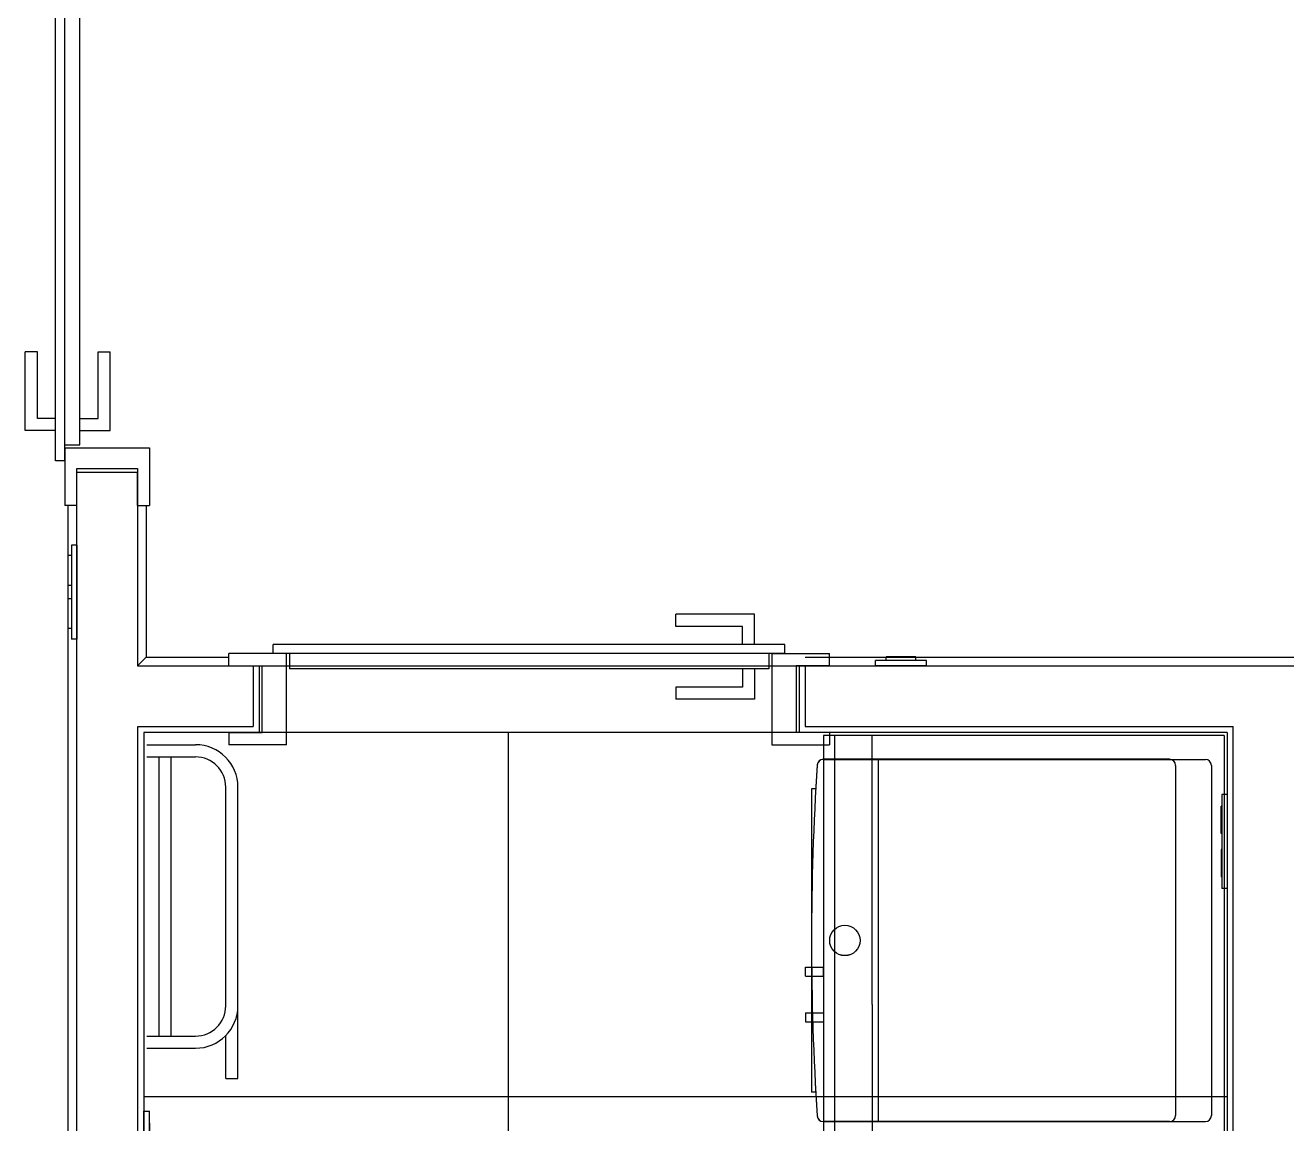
# Model space of a CAD drawing. Header units: millimetres. Extents: x 863 to 5283, y 810 to 2397.
# Drawn here: x 2917.2 to 3125, y 1409.4 to 1590.4 of the extents above; entities that cross this region are included whole.
import ezdxf

# ---------------------------------------------------------------- set-up
doc = ezdxf.new("R2010")
doc.units = ezdxf.units.MM
for name, color, linetype in [('Drzwi', 34, 'Continuous'), ('Elektryka - obudowy', 253, 'Continuous'), ('Grzejniki', 12, 'Continuous'), ('Listwy', 9, 'Continuous'), ('Meble', 42, 'Continuous'), ('Płytki', 254, 'Continuous'), ('Urządzenia', 183, 'Continuous'), ('Ściany', 7, 'Continuous')]:
    doc.layers.add(name, color=color, linetype=linetype)

# ---------------------------------------------------------------- blocks, each defined once
blk = doc.blocks.new('Z$W@#12287')
for p, q in [((0, 55), (8, 55)), ((0, 53), (8, 53)), ((2, 7), (2, 53)), ((4, 7), (4, 53)), ((13, 12), (13, 48)), ((15, 0), (15, 48)), ((0, 7), (8, 7)), ((13, 0), (13, 7.1)), ((0, 5), (8, 5)), ((13, 0), (15, 0))]:
    blk.add_line(p, q)
for centre, radius, start, end in [((8, 48), 7, 0, 90), ((8, 48), 5, 0, 90), ((8, 12), 5, 270, 0), ((8, 12), 7, 270, 0)]:
    blk.add_arc(centre, radius, start, end)
blk = doc.blocks.new('Z$W@#9576')
for p, q in [((0, 69), (0, 4.8)), ((0, 69), (85.3, 69)), ((85.3, 69), (85.3, 4.8)), ((0, 4.8), (85.3, 4.8)), ((0, 4.8), (0, 3)), ((85.3, 4.8), (85.3, 3)), ((0, 3), (42.65, 3)), ((38.15, 0), (38.15, 3)), ((39.65, 3), (38.15, 3)), ((39.65, 0), (39.65, 3)), ((42.65, 3), (85.3, 3)), ((45.65, 0), (45.65, 3)), ((45.65, 3), (47.15, 3)), ((47.15, 0), (47.15, 3)), ((67.8, 3), (67.8, 2.5)), ((67.8, 3), (68.8, 3)), ((68.8, 3), (68.8, 2.5)), ((82.8, 3), (81.8, 3)), ((81.8, 3), (81.8, 2.5)), ((82.8, 3), (82.8, 2.5)), ((39.65, 0), (38.15, 0)), ((45.65, 0), (47.15, 0)), ((70.3, 1), (80.3, 1)), ((70.3, 0), (80.3, 0))]:
    blk.add_line(p, q)
for centre, radius, start, end in [((70.3, 2.5), 2.5, 180, 270), ((70.3, 2.5), 1.5, 180, 270), ((80.3, 2.5), 1.5, 270, 0), ((80.3, 2.5), 2.5, 270, 0)]:
    blk.add_arc(centre, radius, start, end)
blk = doc.blocks.new('Z$W@#16244')
for p, q in [((0, 1.5), (0, 0.6)), ((0, 1.5), (15.5, 1.5)), ((0, 0.6), (15.5, 0.6)), ((1.75, 0.6), (1.75, 0)), ((1.75, 0), (6.65, 0)), ((6.65, 0.6), (6.65, 0)), ((8.85, 0.6), (8.85, 0)), ((8.85, 0), (13.75, 0)), ((13.75, 0.6), (13.75, 0)), ((15.5, 1.5), (15.5, 0.6))]:
    blk.add_line(p, q)
blk = doc.blocks.new('Z$W@#10987')
for p, q in [((0, 1.5), (0, 0.6)), ((0, 1.5), (15.5, 1.5)), ((0, 0.6), (15.5, 0.6)), ((1.75, 0.6), (1.75, 0)), ((1.75, 0), (6.65, 0)), ((6.65, 0.6), (6.65, 0)), ((9.05, 0.6), (9.05, 0.5)), ((9.05, 0.5), (13.55, 0.5)), ((13.55, 0.6), (13.55, 0.5)), ((15.5, 1.5), (15.5, 0.6))]:
    blk.add_line(p, q)
blk = doc.blocks.new('Z$W@#30383')
for p, q in [((0, 1), (0, 0.1)), ((0, 1), (15.5, 1)), ((0, 0.1), (15.5, 0.1)), ((1.95, 0.1), (1.95, 0)), ((6.45, 0), (1.95, 0)), ((6.45, 0.1), (6.45, 0)), ((9.05, 0.1), (9.05, 0)), ((9.05, 0), (13.55, 0)), ((13.55, 0.1), (13.55, 0)), ((15.5, 1), (15.5, 0.1))]:
    blk.add_line(p, q)
blk = doc.blocks.new('Z$W@#18128')
for p, q in [((0, 1.5), (0, 0.6)), ((0, 1.5), (8.4, 1.5)), ((0, 0.6), (8.4, 0.6)), ((1.75, 0.6), (1.75, 0)), ((1.75, 0), (6.65, 0)), ((6.65, 0.6), (6.65, 0)), ((8.4, 1.5), (8.4, 0.6))]:
    blk.add_line(p, q)
blk = doc.blocks.new('Z$W@#30727')
for p, q in [((0, 59), (0, 1.94)), ((1, 60), (58.7, 60)), ((59.7, 59), (59.7, 1.94)), ((0, 11), (59.7, 11)), ((4.85, 0.7), (4.85, 0)), ((4.85, 0), (54.85, 0)), ((54.85, 0.7), (54.85, 0))]:
    blk.add_line(p, q)
blk.add_circle((29.85, 5.5), 2.5)
for centre, radius, start, end in [((1, 59), 1, 90, 180), ((58.7, 59), 1, 0, 90), ((1, 1.94), 1, 180, 266.2829), ((29.85, 446.01), 446.01, 266.2829, 273.7171), ((58.7, 1.94), 1, 273.7171, 0)]:
    blk.add_arc(centre, radius, start, end)
blk = doc.blocks.new('Z$W@#19614')
for p, q in [((0, 1.93), (0, 64.9)), ((1, 65.9), (58.65, 65.9)), ((59.65, 1.93), (59.65, 64.9)), ((0, 11), (59.65, 11)), ((4.83, 0.7), (4.83, 0)), ((4.83, 0), (54.83, 0)), ((54.83, 0.7), (54.83, 0))]:
    blk.add_line(p, q)
blk.add_circle((29.83, 5.5), 2.5)
for centre, radius, start, end in [((1, 64.9), 1, 90, 180), ((58.65, 64.9), 1, 0, 90), ((1, 1.93), 1, 180, 266.2861), ((29.83, 446.01), 446.01, 266.2861, 273.7139), ((58.65, 1.93), 1, 273.7139, 0)]:
    blk.add_arc(centre, radius, start, end)
blk = doc.blocks.new('Z$W@#22296')
for p, q in [((0, 12), (0, 14)), ((0, 12), (5.5, 12)), ((5.5, 12), (5.5, 2)), ((0, 2), (5.5, 2)), ((0, 2), (0, 0))]:
    blk.add_line(p, q)
at = {"layer": 'Drzwi'}
for p, q in [((12.35, 20.5), (25.35, 20.5)), ((12.35, 15.5), (12.35, 20.5)), ((25.35, 18.5), (25.35, 20.5)), ((14.35, 18.5), (25.35, 18.5)), ((14.35, 15.5), (14.35, 18.5)), ((7.35, 14), (7.35, 15.5)), ((7.35, 15.5), (91.65, 15.5)), ((91.65, 14), (91.65, 15.5)), ((9.5, 14), (0, 14)), ((7.35, 14), (91.65, 14)), ((9.5, 14), (9.5, 0)), ((10, 14), (10, 11.5)), ((89, 14), (89, 11.5)), ((89.5, 0), (89.5, 14)), ((89.5, 14), (99, 14)), ((99, 12), (99, 14)), ((10, 11.5), (89, 11.5)), ((12.35, 11.5), (12.35, 6.5)), ((14.35, 11.5), (14.35, 8.5)), ((99, 12), (93.5, 12)), ((93.5, 2), (93.5, 12)), ((14.35, 8.5), (25.35, 8.5)), ((25.35, 8.5), (25.35, 6.5)), ((12.35, 6.5), (25.35, 6.5)), ((9.5, 0), (0, 0)), ((89.5, 0), (99, 0)), ((99, 2), (93.5, 2)), ((99, 2), (99, 0))]:
    blk.add_line(p, q, dxfattribs=at)
blk = doc.blocks.new('Z$W@#29855')
for p, q in [((12.35, 16.5), (12.35, 21.5)), ((14.35, 16.5), (14.35, 19.5)), ((0, 13), (0, 15)), ((9.5, 15), (0, 15)), ((7.35, 15), (7.35, 16.5)), ((9.5, 15), (9.5, 0)), ((10, 15), (10, 12.5)), ((0, 13), (5.5, 13)), ((5.5, 13), (5.5, 2)), ((12.35, 12.5), (12.35, 7.5)), ((14.35, 12.5), (14.35, 9.5)), ((0, 2), (5.5, 2)), ((0, 2), (0, 0)), ((9.5, 0), (0, 0))]:
    blk.add_line(p, q)
at = {"layer": 'Drzwi'}
for p, q in [((12.35, 21.5), (25.35, 21.5)), ((25.35, 19.5), (25.35, 21.5)), ((14.35, 19.5), (25.35, 19.5)), ((7.35, 16.5), (91.65, 16.5)), ((7.35, 15), (91.65, 15)), ((89, 15), (89, 12.5)), ((89.5, 0), (89.5, 15)), ((89.5, 15), (99, 15)), ((91.65, 15), (91.65, 16.5)), ((99, 13), (99, 15)), ((10, 12.5), (89, 12.5)), ((99, 13), (93.5, 13)), ((93.5, 2), (93.5, 13)), ((14.35, 9.5), (25.35, 9.5)), ((25.35, 9.5), (25.35, 7.5)), ((12.35, 7.5), (25.35, 7.5)), ((89.5, 0), (99, 0)), ((99, 2), (93.5, 2)), ((99, 2), (99, 0))]:
    blk.add_line(p, q, dxfattribs=at)

msp = doc.modelspace()

# ---------------------------------------------------------------- linework, layer by layer
at = {"layer": 'Listwy'}
for p, q in [((2924.26, 1239.417), (2924.26, 1511.217)), ((2937.06, 1511.217), (2937.06, 1486.217)), ((2935.66, 1484.817), (2937.06, 1486.217)), ((2937.06, 1486.217), (2950.685, 1486.217)), ((3045.66, 1486.217), (3126.91, 1486.217))]:
    msp.add_line(p, q, dxfattribs=at)
at = {"layer": 'Płytki'}
for p, q in [((2954.71, 1484.817), (3045.66, 1484.817)), ((2955.71, 1484.817), (2996.71, 1484.817)), ((2955.71, 1484.817), (2955.71, 1473.817)), ((2996.71, 1484.817), (3044.607, 1484.817)), ((3044.66, 1484.817), (3044.66, 1473.817)), ((2936.71, 1473.817), (2936.71, 1429.017)), ((3115.21, 1473.817), (2936.71, 1473.817)), ((2996.71, 1473.817), (2996.71, 1309.017)), ((2996.71, 1473.817), (2996.71, 1309.017)), ((3115.21, 1473.817), (3115.21, 1388.017)), ((3056.71, 1429.017), (3056.71, 1473.317)), ((3056.71, 1429.017), (3056.71, 1473.317)), ((2936.71, 1429.017), (2936.71, 1309.017)), ((3056.71, 1429.017), (3056.71, 1309.017)), ((3056.71, 1429.017), (3056.71, 1309.017)), ((3115.21, 1413.817), (2936.71, 1413.817))]:
    msp.add_line(p, q, dxfattribs=at)
at = {"layer": 'Ściany'}
for p, q in [((2925.66, 1517.317), (2935.66, 1517.317)), ((2925.66, 1238.017), (2925.66, 1517.317)), ((2935.66, 1517.317), (2935.66, 1484.817)), ((2935.66, 1484.817), (2954.71, 1484.817)), ((2954.71, 1484.817), (2954.71, 1474.817)), ((3045.66, 1484.817), (3045.66, 1474.817)), ((3045.66, 1484.817), (3126.91, 1484.817)), ((2935.71, 1474.817), (2954.71, 1474.817)), ((2935.71, 1237.517), (2935.71, 1474.817)), ((3045.66, 1474.817), (3116.21, 1474.817)), ((3116.21, 1237.517), (3116.21, 1474.817))]:
    msp.add_line(p, q, dxfattribs=at)

# ---------------------------------------------------------------- block references
at = {"layer": 'Drzwi', "rotation": 90}
msp.add_blockref('Z$W@#22296', (2937.66, 1511.217), dxfattribs=at)
at = {"layer": 'Drzwi', "xscale": -0.9999999999999996}
msp.add_blockref('Z$W@#29855', (3049.685, 1471.817), dxfattribs=at)
at = {"layer": 'Elektryka - obudowy'}
for name, p, rotation in [('Z$W@#16244', (2924.16, 1504.717), -90.00000000000001), ('Z$W@#18128', (3065.66, 1486.317), 180), ('Z$W@#30383', (3114.21, 1463.624), -90.00000000000001), ('Z$W@#10987', (2938.21, 1395.917), 90)]:
    msp.add_blockref(name, p, dxfattribs=dict(at, rotation=rotation))
at = {"layer": 'Grzejniki'}
msp.add_blockref('Z$W@#12287', (2937.21, 1416.817), dxfattribs=at)
at = {"layer": 'Meble', "rotation": -90.00000000000001}
msp.add_blockref('Z$W@#9576', (3045.71, 1473.317), dxfattribs=at)
at = {"layer": 'Urządzenia', "rotation": -90.00000000000001}
for name, p in [('Z$W@#30727', (3046.71, 1469.417)), ('Z$W@#19614', (3046.71, 1469.392))]:
    msp.add_blockref(name, p, dxfattribs=at)

doc.saveas('drawing.dxf')
